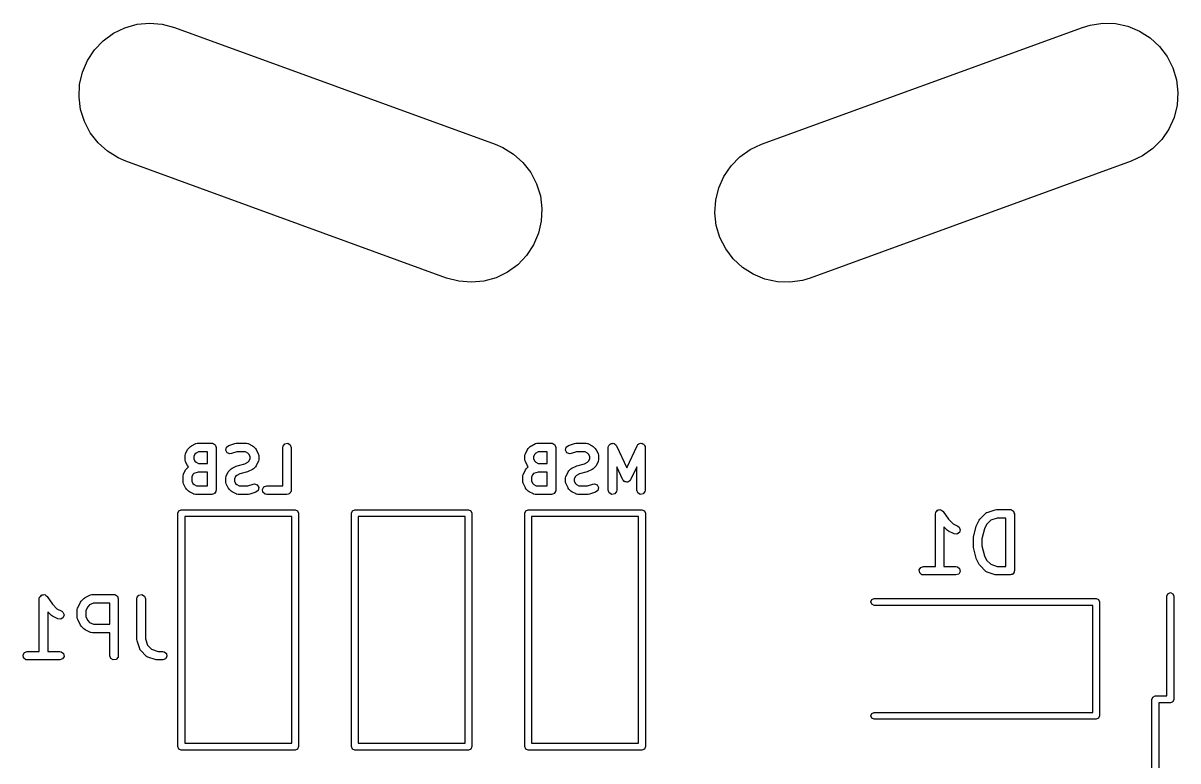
# Model space of a CAD drawing. Extents: x 15 to 417, y -164 to -100.
# Drawn here: x 141.76 to 162.06, y -149.37 to -136.41 of the extents above; entities that cross this region are included whole.
import ezdxf

# ---------------------------------------------------------------- set-up
doc = ezdxf.new("R2010")
doc.units = 0
doc.layers.add('BLACK', color=7, linetype='CONTINUOUS')

msp = doc.modelspace()

# ---------------------------------------------------------------- linework, layer by layer
at = {"layer": 'BLACK', "linetype": 'CONTINUOUS'}
for p, q in [((143.17, -136.717), (143.349, -136.586)), ((143.349, -136.586), (143.549, -136.489)), ((143.549, -136.489), (143.763, -136.429)), ((143.763, -136.429), (143.984, -136.408)), ((143.984, -136.408), (144.206, -136.426)), ((144.206, -136.426), (144.42, -136.483)), ((144.42, -136.483), (150.059, -138.535)), ((154.741, -138.535), (160.38, -136.483)), ((160.38, -136.483), (160.517, -136.442)), ((160.517, -136.442), (160.737, -136.41)), ((160.737, -136.41), (160.959, -136.417)), ((160.959, -136.417), (161.177, -136.464)), ((161.177, -136.464), (161.382, -136.548)), ((161.382, -136.548), (161.57, -136.668)), ((143.016, -136.878), (143.17, -136.717)), ((161.57, -136.668), (161.733, -136.818)), ((142.893, -137.063), (143.016, -136.878)), ((161.733, -136.818), (161.867, -136.996)), ((161.867, -136.996), (161.968, -137.194)), ((142.805, -137.268), (142.893, -137.063)), ((161.968, -137.194), (162.032, -137.407)), ((142.755, -137.484), (142.805, -137.268)), ((142.744, -137.706), (142.755, -137.484)), ((162.032, -137.407), (162.057, -137.627)), ((142.772, -137.926), (142.744, -137.706)), ((162.057, -137.627), (162.042, -137.849)), ((142.839, -138.138), (142.772, -137.926)), ((162.042, -137.849), (161.989, -138.065)), ((142.942, -138.335), (142.839, -138.138)), ((161.989, -138.065), (161.898, -138.268)), ((143.079, -138.51), (142.942, -138.335)), ((161.898, -138.268), (161.773, -138.451)), ((143.244, -138.659), (143.079, -138.51)), ((150.059, -138.535), (150.191, -138.592)), ((150.191, -138.592), (150.38, -138.709)), ((154.54, -138.63), (154.741, -138.535)), ((161.617, -138.61), (161.436, -138.738)), ((161.773, -138.451), (161.617, -138.61)), ((143.433, -138.776), (143.244, -138.659)), ((143.565, -138.833), (143.433, -138.776)), ((150.38, -138.709), (150.545, -138.858)), ((154.203, -138.917), (154.359, -138.758)), ((154.359, -138.758), (154.54, -138.63)), ((161.436, -138.738), (161.235, -138.833)), ((149.204, -140.885), (143.565, -138.833)), ((150.545, -138.858), (150.682, -139.033)), ((154.078, -139.1), (154.203, -138.917)), ((161.235, -138.833), (155.596, -140.885)), ((150.682, -139.033), (150.785, -139.23)), ((150.785, -139.23), (150.852, -139.442)), ((153.987, -139.303), (154.078, -139.1)), ((153.934, -139.519), (153.987, -139.303)), ((150.852, -139.442), (150.88, -139.662)), ((153.919, -139.741), (153.934, -139.519)), ((150.88, -139.662), (150.869, -139.884)), ((153.944, -139.961), (153.919, -139.741)), ((150.869, -139.884), (150.819, -140.1)), ((154.008, -140.174), (153.944, -139.961)), ((150.819, -140.1), (150.731, -140.305)), ((154.109, -140.372), (154.008, -140.174)), ((150.731, -140.305), (150.608, -140.49)), ((154.243, -140.55), (154.109, -140.372)), ((150.454, -140.651), (150.275, -140.782)), ((150.608, -140.49), (150.454, -140.651)), ((154.406, -140.7), (154.243, -140.55)), ((150.275, -140.782), (150.075, -140.879)), ((154.594, -140.82), (154.406, -140.7)), ((154.799, -140.904), (154.594, -140.82)), ((149.418, -140.942), (149.204, -140.885)), ((149.64, -140.96), (149.418, -140.942)), ((149.861, -140.939), (149.64, -140.96)), ((150.075, -140.879), (149.861, -140.939)), ((155.017, -140.951), (154.799, -140.904)), ((155.239, -140.958), (155.017, -140.951)), ((155.459, -140.926), (155.239, -140.958)), ((155.596, -140.885), (155.459, -140.926)), ((144.653, -143.899), (144.667, -143.881)), ((144.667, -143.881), (144.668, -143.88)), ((144.668, -143.88), (144.703, -143.844)), ((144.703, -143.844), (144.722, -143.831)), ((144.722, -143.831), (144.723, -143.83)), ((144.723, -143.83), (144.794, -143.794)), ((144.794, -143.794), (144.819, -143.787)), ((144.819, -143.787), (144.823, -143.788)), ((144.823, -143.788), (144.828, -143.786)), ((144.828, -143.786), (145.078, -143.786)), ((145.078, -143.786), (145.087, -143.788)), ((145.087, -143.788), (145.091, -143.787)), ((145.091, -143.787), (145.094, -143.789)), ((145.094, -143.789), (145.103, -143.791)), ((145.103, -143.791), (145.118, -143.803)), ((145.118, -143.803), (145.135, -143.813)), ((145.135, -143.813), (145.137, -143.819)), ((145.137, -143.819), (145.143, -143.824)), ((145.143, -143.824), (145.146, -143.843)), ((145.146, -143.843), (145.153, -143.861)), ((145.153, -143.861), (145.153, -144.611)), ((145.325, -143.908), (145.335, -143.858)), ((145.335, -143.858), (145.375, -143.826)), ((145.375, -143.826), (145.483, -143.79)), ((145.483, -143.79), (145.505, -143.787)), ((145.505, -143.787), (145.506, -143.786)), ((145.506, -143.786), (145.685, -143.786)), ((145.685, -143.786), (145.711, -143.791)), ((145.711, -143.791), (145.714, -143.794)), ((145.714, -143.794), (145.718, -143.794)), ((145.718, -143.794), (145.79, -143.83)), ((145.79, -143.83), (145.808, -143.843)), ((145.808, -143.843), (145.809, -143.844)), ((145.809, -143.844), (145.845, -143.88)), ((145.845, -143.88), (145.858, -143.898)), ((145.858, -143.898), (145.859, -143.899)), ((146.324, -143.861), (146.329, -143.836)), ((146.324, -144.536), (146.324, -143.861)), ((146.329, -143.836), (146.362, -143.796)), ((146.362, -143.796), (146.412, -143.787)), ((146.412, -143.787), (146.457, -143.813)), ((146.457, -143.813), (146.474, -143.861)), ((146.474, -143.861), (146.474, -144.611)), ((150.624, -143.899), (150.638, -143.881)), ((150.638, -143.881), (150.639, -143.88)), ((150.639, -143.88), (150.674, -143.844)), ((150.674, -143.844), (150.693, -143.831)), ((150.693, -143.831), (150.694, -143.83)), ((150.694, -143.83), (150.765, -143.794)), ((150.765, -143.794), (150.79, -143.787)), ((150.79, -143.787), (150.794, -143.788)), ((150.794, -143.788), (150.799, -143.786)), ((150.799, -143.786), (151.049, -143.786)), ((151.049, -143.786), (151.058, -143.788)), ((151.058, -143.788), (151.062, -143.787)), ((151.062, -143.787), (151.065, -143.789)), ((151.065, -143.789), (151.074, -143.791)), ((151.074, -143.791), (151.089, -143.803)), ((151.089, -143.803), (151.106, -143.813)), ((151.106, -143.813), (151.108, -143.819)), ((151.108, -143.819), (151.114, -143.824)), ((151.114, -143.824), (151.117, -143.843)), ((151.117, -143.843), (151.124, -143.861)), ((151.124, -143.861), (151.124, -144.611)), ((151.296, -143.908), (151.306, -143.858)), ((151.306, -143.858), (151.346, -143.826)), ((151.346, -143.826), (151.454, -143.79)), ((151.454, -143.79), (151.476, -143.787)), ((151.476, -143.787), (151.477, -143.786)), ((151.477, -143.786), (151.656, -143.786)), ((151.656, -143.786), (151.682, -143.791)), ((151.682, -143.791), (151.685, -143.794)), ((151.685, -143.794), (151.689, -143.794)), ((151.689, -143.794), (151.761, -143.83)), ((151.761, -143.83), (151.779, -143.843)), ((151.779, -143.843), (151.78, -143.844)), ((151.78, -143.844), (151.816, -143.88)), ((151.816, -143.88), (151.829, -143.898)), ((151.829, -143.898), (151.83, -143.899)), ((152.045, -143.861), (152.05, -143.836)), ((152.045, -144.611), (152.045, -143.861)), ((152.05, -143.836), (152.056, -143.828)), ((152.056, -143.828), (152.059, -143.818)), ((152.059, -143.818), (152.072, -143.809)), ((152.072, -143.809), (152.083, -143.796)), ((152.083, -143.796), (152.093, -143.795)), ((152.093, -143.795), (152.101, -143.789)), ((152.101, -143.789), (152.117, -143.79)), ((152.117, -143.79), (152.133, -143.787)), ((152.133, -143.787), (152.142, -143.792)), ((152.142, -143.792), (152.152, -143.793)), ((152.152, -143.793), (152.163, -143.805)), ((152.163, -143.805), (152.178, -143.813)), ((152.178, -143.813), (152.181, -143.822)), ((152.181, -143.822), (152.188, -143.83)), ((152.188, -143.83), (152.37, -144.22)), ((152.37, -144.22), (152.552, -143.83)), ((152.552, -143.83), (152.567, -143.808)), ((152.567, -143.808), (152.576, -143.804)), ((152.576, -143.804), (152.583, -143.796)), ((152.583, -143.796), (152.599, -143.793)), ((152.599, -143.793), (152.614, -143.787)), ((152.614, -143.787), (152.623, -143.789)), ((152.623, -143.789), (152.633, -143.787)), ((152.633, -143.787), (152.647, -143.796)), ((152.647, -143.796), (152.663, -143.8)), ((152.663, -143.8), (152.669, -143.808)), ((152.669, -143.808), (152.678, -143.813)), ((152.678, -143.813), (152.683, -143.828)), ((152.683, -143.828), (152.693, -143.842)), ((152.693, -143.842), (152.692, -143.852)), ((152.692, -143.852), (152.695, -143.861)), ((152.695, -143.861), (152.695, -144.611)), ((144.61, -144.004), (144.614, -143.978)), ((144.61, -144.076), (144.61, -144.004)), ((144.611, -144.08), (144.61, -144.076)), ((144.61, -144.084), (144.611, -144.08)), ((144.618, -144.109), (144.61, -144.084)), ((144.614, -143.978), (144.617, -143.975)), ((144.617, -143.975), (144.618, -143.971)), ((144.618, -143.971), (144.653, -143.899)), ((144.782, -143.977), (144.76, -144.022)), ((144.76, -144.022), (144.76, -144.058)), ((144.76, -144.058), (144.782, -144.103)), ((144.801, -143.959), (144.782, -143.977)), ((144.845, -143.936), (144.801, -143.959)), ((145.003, -143.936), (144.845, -143.936)), ((145.003, -144.143), (145.003, -143.936)), ((145.349, -143.953), (145.325, -143.908)), ((145.397, -143.972), (145.349, -143.953)), ((145.423, -143.968), (145.397, -143.972)), ((145.518, -143.936), (145.423, -143.968)), ((145.667, -143.936), (145.518, -143.936)), ((145.712, -143.959), (145.667, -143.936)), ((145.73, -143.977), (145.712, -143.959)), ((145.753, -144.022), (145.73, -143.977)), ((145.73, -144.103), (145.753, -144.058)), ((145.753, -144.058), (145.753, -144.022)), ((145.859, -143.899), (145.895, -143.971)), ((145.895, -143.971), (145.902, -143.996)), ((145.898, -144.101), (145.895, -144.105)), ((145.903, -144.076), (145.898, -144.101)), ((145.902, -143.996), (145.901, -144)), ((145.901, -144), (145.903, -144.004)), ((145.903, -144.004), (145.903, -144.076)), ((150.581, -144.004), (150.585, -143.978)), ((150.581, -144.076), (150.581, -144.004)), ((150.582, -144.08), (150.581, -144.076)), ((150.581, -144.084), (150.582, -144.08)), ((150.589, -144.109), (150.581, -144.084)), ((150.585, -143.978), (150.588, -143.975)), ((150.588, -143.975), (150.589, -143.971)), ((150.589, -143.971), (150.624, -143.899)), ((150.753, -143.977), (150.731, -144.022)), ((150.731, -144.022), (150.731, -144.058)), ((150.731, -144.058), (150.753, -144.103)), ((150.772, -143.959), (150.753, -143.977)), ((150.816, -143.936), (150.772, -143.959)), ((150.974, -143.936), (150.816, -143.936)), ((150.974, -144.143), (150.974, -143.936)), ((151.32, -143.953), (151.296, -143.908)), ((151.368, -143.972), (151.32, -143.953)), ((151.394, -143.968), (151.368, -143.972)), ((151.489, -143.936), (151.394, -143.968)), ((151.638, -143.936), (151.489, -143.936)), ((151.683, -143.959), (151.638, -143.936)), ((151.701, -143.977), (151.683, -143.959)), ((151.724, -144.022), (151.701, -143.977)), ((151.701, -144.103), (151.724, -144.058)), ((151.724, -144.058), (151.724, -144.022)), ((151.83, -143.899), (151.866, -143.971)), ((151.866, -143.971), (151.873, -143.996)), ((151.869, -144.101), (151.866, -144.105)), ((151.874, -144.076), (151.869, -144.101)), ((151.873, -143.996), (151.872, -144)), ((151.872, -144), (151.874, -144.004)), ((151.874, -144.004), (151.874, -144.076)), ((144.582, -144.328), (144.618, -144.256)), ((144.653, -144.181), (144.618, -144.109)), ((144.618, -144.256), (144.631, -144.238)), ((144.631, -144.238), (144.632, -144.237)), ((144.632, -144.237), (144.668, -144.201)), ((144.655, -144.182), (144.653, -144.181)), ((144.668, -144.2), (144.655, -144.182)), ((144.668, -144.201), (144.668, -144.2)), ((144.668, -144.201), (144.668, -144.201)), ((144.84, -144.293), (144.761, -144.32)), ((144.782, -144.103), (144.801, -144.121)), ((144.801, -144.121), (144.845, -144.143)), ((145.003, -144.293), (144.84, -144.293)), ((144.845, -144.143), (145.003, -144.143)), ((145.003, -144.536), (145.003, -144.293)), ((145.332, -144.363), (145.368, -144.292)), ((145.368, -144.292), (145.381, -144.274)), ((145.381, -144.274), (145.382, -144.273)), ((145.382, -144.273), (145.418, -144.237)), ((145.418, -144.237), (145.436, -144.224)), ((145.436, -144.224), (145.437, -144.223)), ((145.437, -144.223), (145.508, -144.187)), ((145.508, -144.187), (145.521, -144.183)), ((145.521, -144.183), (145.524, -144.181)), ((145.524, -144.181), (145.659, -144.148)), ((145.703, -144.291), (145.568, -144.325)), ((145.659, -144.148), (145.712, -144.121)), ((145.706, -144.289), (145.703, -144.291)), ((145.718, -144.286), (145.706, -144.289)), ((145.712, -144.121), (145.73, -144.103)), ((145.79, -144.25), (145.718, -144.286)), ((145.791, -144.249), (145.79, -144.25)), ((145.809, -144.236), (145.791, -144.249)), ((145.845, -144.2), (145.809, -144.236)), ((145.846, -144.199), (145.845, -144.2)), ((145.859, -144.181), (145.846, -144.199)), ((145.895, -144.109), (145.859, -144.181)), ((145.895, -144.105), (145.895, -144.109)), ((150.553, -144.328), (150.589, -144.256)), ((150.624, -144.181), (150.589, -144.109)), ((150.589, -144.256), (150.602, -144.238)), ((150.602, -144.238), (150.603, -144.237)), ((150.603, -144.237), (150.639, -144.201)), ((150.626, -144.182), (150.624, -144.181)), ((150.639, -144.2), (150.626, -144.182)), ((150.639, -144.201), (150.639, -144.2)), ((150.639, -144.201), (150.639, -144.201)), ((150.811, -144.293), (150.732, -144.32)), ((150.753, -144.103), (150.772, -144.121)), ((150.772, -144.121), (150.816, -144.143)), ((150.974, -144.293), (150.811, -144.293)), ((150.816, -144.143), (150.974, -144.143)), ((150.974, -144.536), (150.974, -144.293)), ((151.303, -144.363), (151.339, -144.292)), ((151.339, -144.292), (151.352, -144.274)), ((151.352, -144.274), (151.353, -144.273)), ((151.353, -144.273), (151.389, -144.237)), ((151.389, -144.237), (151.407, -144.224)), ((151.407, -144.224), (151.408, -144.223)), ((151.408, -144.223), (151.479, -144.187)), ((151.479, -144.187), (151.492, -144.183)), ((151.492, -144.183), (151.495, -144.181)), ((151.495, -144.181), (151.63, -144.148)), ((151.674, -144.291), (151.539, -144.325)), ((151.63, -144.148), (151.683, -144.121)), ((151.677, -144.289), (151.674, -144.291)), ((151.689, -144.286), (151.677, -144.289)), ((151.683, -144.121), (151.701, -144.103)), ((151.761, -144.25), (151.689, -144.286)), ((151.762, -144.249), (151.761, -144.25)), ((151.78, -144.236), (151.762, -144.249)), ((151.816, -144.2), (151.78, -144.236)), ((151.817, -144.199), (151.816, -144.2)), ((151.83, -144.181), (151.817, -144.199)), ((151.866, -144.109), (151.83, -144.181)), ((151.866, -144.105), (151.866, -144.109)), ((152.302, -144.429), (152.195, -144.199)), ((152.195, -144.199), (152.195, -144.611)), ((152.545, -144.199), (152.438, -144.429)), ((152.545, -144.611), (152.545, -144.199)), ((144.574, -144.361), (144.579, -144.336)), ((144.574, -144.468), (144.574, -144.361)), ((144.576, -144.473), (144.574, -144.468)), ((144.575, -144.477), (144.576, -144.473)), ((144.582, -144.502), (144.575, -144.477)), ((144.579, -144.336), (144.582, -144.332)), ((144.582, -144.332), (144.582, -144.328)), ((144.618, -144.573), (144.582, -144.502)), ((144.746, -144.334), (144.724, -144.379)), ((144.724, -144.379), (144.724, -144.451)), ((144.724, -144.451), (144.746, -144.495)), ((144.761, -144.32), (144.746, -144.334)), ((144.746, -144.495), (144.765, -144.514)), ((145.324, -144.397), (145.329, -144.371)), ((145.324, -144.468), (145.324, -144.397)), ((145.326, -144.473), (145.324, -144.468)), ((145.325, -144.477), (145.326, -144.473)), ((145.332, -144.502), (145.325, -144.477)), ((145.329, -144.371), (145.332, -144.368)), ((145.332, -144.368), (145.332, -144.363)), ((145.368, -144.573), (145.332, -144.502)), ((145.496, -144.37), (145.474, -144.415)), ((145.474, -144.415), (145.474, -144.451)), ((145.474, -144.451), (145.496, -144.495)), ((145.515, -144.351), (145.496, -144.37)), ((145.496, -144.495), (145.515, -144.514)), ((145.568, -144.325), (145.515, -144.351)), ((145.708, -144.536), (145.804, -144.504)), ((145.804, -144.504), (145.83, -144.501)), ((145.83, -144.501), (145.877, -144.519)), ((150.545, -144.361), (150.55, -144.336)), ((150.545, -144.468), (150.545, -144.361)), ((150.547, -144.473), (150.545, -144.468)), ((150.546, -144.477), (150.547, -144.473)), ((150.553, -144.502), (150.546, -144.477)), ((150.55, -144.336), (150.553, -144.332)), ((150.553, -144.332), (150.553, -144.328)), ((150.589, -144.573), (150.553, -144.502)), ((150.717, -144.334), (150.695, -144.379)), ((150.695, -144.379), (150.695, -144.451)), ((150.695, -144.451), (150.717, -144.495)), ((150.732, -144.32), (150.717, -144.334)), ((150.717, -144.495), (150.736, -144.514)), ((151.295, -144.397), (151.3, -144.371)), ((151.295, -144.468), (151.295, -144.397)), ((151.297, -144.473), (151.295, -144.468)), ((151.296, -144.477), (151.297, -144.473)), ((151.303, -144.502), (151.296, -144.477)), ((151.3, -144.371), (151.303, -144.368)), ((151.303, -144.368), (151.303, -144.363)), ((151.339, -144.573), (151.303, -144.502)), ((151.467, -144.37), (151.445, -144.415)), ((151.445, -144.415), (151.445, -144.451)), ((151.445, -144.451), (151.467, -144.495)), ((151.486, -144.351), (151.467, -144.37)), ((151.467, -144.495), (151.486, -144.514)), ((151.539, -144.325), (151.486, -144.351)), ((151.679, -144.536), (151.775, -144.504)), ((151.775, -144.504), (151.801, -144.501)), ((151.801, -144.501), (151.848, -144.519)), ((152.316, -144.442), (152.302, -144.429)), ((152.327, -144.458), (152.316, -144.442)), ((152.334, -144.46), (152.327, -144.458)), ((152.338, -144.465), (152.334, -144.46)), ((152.358, -144.467), (152.338, -144.465)), ((152.377, -144.472), (152.358, -144.467)), ((152.383, -144.469), (152.377, -144.472)), ((152.39, -144.469), (152.383, -144.469)), ((152.406, -144.458), (152.39, -144.469)), ((152.423, -144.45), (152.406, -144.458)), ((152.429, -144.442), (152.423, -144.45)), ((152.432, -144.44), (152.429, -144.442)), ((152.438, -144.429), (152.432, -144.437)), ((152.432, -144.437), (152.432, -144.44)), ((144.619, -144.575), (144.618, -144.573)), ((144.632, -144.593), (144.619, -144.575)), ((144.668, -144.629), (144.632, -144.593)), ((144.669, -144.629), (144.668, -144.629)), ((144.687, -144.643), (144.669, -144.629)), ((144.758, -144.678), (144.687, -144.643)), ((144.763, -144.679), (144.758, -144.678)), ((144.766, -144.682), (144.763, -144.679)), ((144.765, -144.514), (144.81, -144.536)), ((144.792, -144.686), (144.766, -144.682)), ((145.078, -144.686), (144.792, -144.686)), ((144.81, -144.536), (145.003, -144.536)), ((145.096, -144.68), (145.078, -144.686)), ((145.115, -144.676), (145.096, -144.68)), ((145.12, -144.671), (145.115, -144.676)), ((145.126, -144.669), (145.12, -144.671)), ((145.136, -144.652), (145.126, -144.669)), ((145.148, -144.637), (145.136, -144.652)), ((145.15, -144.627), (145.148, -144.637)), ((145.152, -144.624), (145.15, -144.627)), ((145.153, -144.611), (145.151, -144.621)), ((145.151, -144.621), (145.152, -144.624)), ((145.369, -144.575), (145.368, -144.573)), ((145.382, -144.593), (145.369, -144.575)), ((145.418, -144.629), (145.382, -144.593)), ((145.419, -144.629), (145.418, -144.629)), ((145.437, -144.643), (145.419, -144.629)), ((145.508, -144.678), (145.437, -144.643)), ((145.513, -144.679), (145.508, -144.678)), ((145.516, -144.682), (145.513, -144.679)), ((145.515, -144.514), (145.56, -144.536)), ((145.542, -144.686), (145.516, -144.682)), ((145.721, -144.686), (145.542, -144.686)), ((145.56, -144.536), (145.708, -144.536)), ((145.722, -144.686), (145.721, -144.686)), ((145.744, -144.682), (145.722, -144.686)), ((145.851, -144.647), (145.744, -144.682)), ((145.892, -144.615), (145.851, -144.647)), ((145.877, -144.519), (145.902, -144.565)), ((145.902, -144.565), (145.892, -144.615)), ((145.968, -144.598), (145.994, -144.554)), ((145.977, -144.649), (145.968, -144.598)), ((146.016, -144.682), (145.977, -144.649)), ((145.994, -144.554), (146.042, -144.536)), ((146.042, -144.686), (146.016, -144.682)), ((146.042, -144.536), (146.324, -144.536)), ((146.399, -144.686), (146.042, -144.686)), ((146.417, -144.68), (146.399, -144.686)), ((146.437, -144.676), (146.417, -144.68)), ((146.441, -144.671), (146.437, -144.676)), ((146.447, -144.669), (146.441, -144.671)), ((146.457, -144.652), (146.447, -144.669)), ((146.47, -144.637), (146.457, -144.652)), ((146.471, -144.627), (146.47, -144.637)), ((146.473, -144.624), (146.471, -144.627)), ((146.474, -144.611), (146.472, -144.621)), ((146.472, -144.621), (146.473, -144.624)), ((150.59, -144.575), (150.589, -144.573)), ((150.603, -144.593), (150.59, -144.575)), ((150.639, -144.629), (150.603, -144.593)), ((150.64, -144.629), (150.639, -144.629)), ((150.658, -144.643), (150.64, -144.629)), ((150.729, -144.678), (150.658, -144.643)), ((150.734, -144.679), (150.729, -144.678)), ((150.737, -144.682), (150.734, -144.679)), ((150.736, -144.514), (150.781, -144.536)), ((150.763, -144.686), (150.737, -144.682)), ((151.049, -144.686), (150.763, -144.686)), ((150.781, -144.536), (150.974, -144.536)), ((151.067, -144.68), (151.049, -144.686)), ((151.086, -144.676), (151.067, -144.68)), ((151.091, -144.671), (151.086, -144.676)), ((151.097, -144.669), (151.091, -144.671)), ((151.107, -144.652), (151.097, -144.669)), ((151.119, -144.637), (151.107, -144.652)), ((151.121, -144.627), (151.119, -144.637)), ((151.123, -144.624), (151.121, -144.627)), ((151.124, -144.611), (151.122, -144.621)), ((151.122, -144.621), (151.123, -144.624)), ((151.34, -144.575), (151.339, -144.573)), ((151.353, -144.593), (151.34, -144.575)), ((151.389, -144.629), (151.353, -144.593)), ((151.39, -144.629), (151.389, -144.629)), ((151.408, -144.643), (151.39, -144.629)), ((151.479, -144.678), (151.408, -144.643)), ((151.484, -144.679), (151.479, -144.678)), ((151.487, -144.682), (151.484, -144.679)), ((151.486, -144.514), (151.531, -144.536)), ((151.513, -144.686), (151.487, -144.682)), ((151.692, -144.686), (151.513, -144.686)), ((151.531, -144.536), (151.679, -144.536)), ((151.693, -144.686), (151.692, -144.686)), ((151.715, -144.682), (151.693, -144.686)), ((151.822, -144.647), (151.715, -144.682)), ((151.863, -144.615), (151.822, -144.647)), ((151.848, -144.519), (151.873, -144.565)), ((151.873, -144.565), (151.863, -144.615)), ((152.063, -144.659), (152.045, -144.611)), ((152.107, -144.685), (152.063, -144.659)), ((152.158, -144.676), (152.107, -144.685)), ((152.191, -144.637), (152.158, -144.676)), ((152.195, -144.611), (152.191, -144.637)), ((152.563, -144.659), (152.545, -144.611)), ((152.607, -144.685), (152.563, -144.659)), ((152.658, -144.676), (152.607, -144.685)), ((152.691, -144.637), (152.658, -144.676)), ((152.695, -144.611), (152.691, -144.637)), ((144.482, -145.016), (144.5, -144.974)), ((144.482, -149.116), (144.482, -145.016)), ((144.5, -144.974), (144.542, -144.956)), ((144.542, -144.956), (146.542, -144.956)), ((144.602, -145.076), (144.602, -149.056)), ((146.482, -145.076), (144.602, -145.076)), ((146.482, -149.056), (146.482, -145.076)), ((146.542, -144.956), (146.584, -144.974)), ((146.584, -144.974), (146.602, -145.016)), ((146.602, -145.016), (146.602, -149.116)), ((147.53, -145.016), (147.548, -144.974)), ((147.53, -149.116), (147.53, -145.016)), ((147.548, -144.974), (147.59, -144.956)), ((147.59, -144.956), (149.59, -144.956)), ((147.65, -145.076), (147.65, -149.056)), ((149.53, -145.076), (147.65, -145.076)), ((149.53, -149.056), (149.53, -145.076)), ((149.59, -144.956), (149.632, -144.974)), ((149.632, -144.974), (149.65, -145.016)), ((149.65, -145.016), (149.65, -149.116)), ((150.578, -145.016), (150.596, -144.974)), ((150.578, -149.116), (150.578, -145.016)), ((150.596, -144.974), (150.638, -144.956)), ((150.638, -144.956), (152.638, -144.956)), ((150.698, -145.076), (150.698, -149.056)), ((152.578, -145.076), (150.698, -145.076)), ((152.578, -149.056), (152.578, -145.076)), ((152.638, -144.956), (152.68, -144.974)), ((152.68, -144.974), (152.698, -145.016)), ((152.698, -145.016), (152.698, -149.116)), ((157.795, -145.026), (157.8, -145.001)), ((157.795, -145.951), (157.795, -145.026)), ((157.8, -145.001), (157.802, -144.997)), ((157.802, -144.997), (157.803, -144.993)), ((157.803, -144.993), (157.819, -144.978)), ((157.819, -144.978), (157.832, -144.961)), ((157.832, -144.961), (157.837, -144.961)), ((157.837, -144.961), (157.84, -144.958)), ((157.84, -144.958), (157.862, -144.956)), ((157.862, -144.956), (157.883, -144.953)), ((157.883, -144.953), (157.887, -144.955)), ((157.887, -144.955), (157.891, -144.954)), ((157.891, -144.954), (157.909, -144.967)), ((157.909, -144.967), (157.927, -144.978)), ((157.927, -144.978), (157.929, -144.982)), ((157.929, -144.982), (157.932, -144.985)), ((157.932, -144.985), (158.024, -145.121)), ((158.578, -145.118), (158.579, -145.116)), ((158.579, -145.116), (158.674, -145.021)), ((158.674, -145.021), (158.695, -145.006)), ((158.695, -145.006), (158.7, -145.006)), ((158.7, -145.006), (158.703, -145.003)), ((158.703, -145.003), (158.846, -144.955)), ((158.882, -145.101), (158.768, -145.14)), ((158.846, -144.955), (158.868, -144.952)), ((158.868, -144.952), (158.87, -144.951)), ((158.87, -144.951), (159.108, -144.951)), ((159.033, -145.101), (158.882, -145.101)), ((159.033, -145.951), (159.033, -145.101)), ((159.108, -144.951), (159.118, -144.953)), ((159.118, -144.953), (159.121, -144.953)), ((159.121, -144.953), (159.124, -144.954)), ((159.124, -144.954), (159.134, -144.956)), ((159.134, -144.956), (159.149, -144.968)), ((159.149, -144.968), (159.166, -144.978)), ((159.166, -144.978), (159.168, -144.985)), ((159.168, -144.985), (159.173, -144.989)), ((159.173, -144.989), (159.176, -145.008)), ((159.176, -145.008), (159.183, -145.026)), ((159.183, -145.026), (159.183, -146.026)), ((158.007, -145.318), (157.945, -145.255)), ((157.945, -145.255), (157.945, -145.951)), ((158.009, -145.318), (158.007, -145.318)), ((158.027, -145.332), (158.009, -145.318)), ((158.024, -145.121), (158.105, -145.203)), ((158.105, -145.203), (158.189, -145.245)), ((158.189, -145.245), (158.21, -145.261)), ((158.21, -145.261), (158.231, -145.308)), ((158.231, -145.308), (158.216, -145.357)), ((158.464, -145.437), (158.512, -145.246)), ((158.512, -145.246), (158.517, -145.234)), ((158.517, -145.231), (158.565, -145.136)), ((158.517, -145.234), (158.517, -145.231)), ((158.565, -145.136), (158.578, -145.118)), ((158.655, -145.291), (158.612, -145.464)), ((158.694, -145.214), (158.655, -145.291)), ((158.768, -145.14), (158.694, -145.214)), ((158.122, -145.379), (158.027, -145.332)), ((158.173, -145.385), (158.122, -145.379)), ((158.216, -145.357), (158.173, -145.385)), ((158.462, -145.455), (158.464, -145.44)), ((158.462, -145.598), (158.462, -145.455)), ((158.464, -145.44), (158.464, -145.437)), ((158.612, -145.464), (158.612, -145.589)), ((158.463, -145.601), (158.462, -145.598)), ((158.464, -145.616), (158.463, -145.601)), ((158.512, -145.806), (158.464, -145.616)), ((158.612, -145.589), (158.655, -145.762)), ((158.514, -145.809), (158.512, -145.806)), ((158.517, -145.822), (158.514, -145.809)), ((158.565, -145.917), (158.517, -145.822)), ((158.566, -145.918), (158.565, -145.917)), ((158.579, -145.937), (158.566, -145.918)), ((158.655, -145.762), (158.694, -145.839)), ((158.694, -145.839), (158.768, -145.913)), ((158.768, -145.913), (158.882, -145.951)), ((157.51, -146.013), (157.536, -145.969)), ((157.519, -146.064), (157.51, -146.013)), ((157.559, -146.097), (157.519, -146.064)), ((157.536, -145.969), (157.584, -145.951)), ((157.584, -146.101), (157.559, -146.097)), ((157.584, -145.951), (157.795, -145.951)), ((158.156, -146.101), (157.584, -146.101)), ((157.945, -145.951), (158.156, -145.951)), ((158.156, -145.951), (158.181, -145.956)), ((158.204, -146.084), (158.156, -146.101)), ((158.181, -145.956), (158.221, -145.989)), ((158.23, -146.039), (158.204, -146.084)), ((158.221, -145.989), (158.23, -146.039)), ((158.674, -146.032), (158.579, -145.937)), ((158.678, -146.034), (158.674, -146.032)), ((158.681, -146.038), (158.678, -146.034)), ((158.703, -146.05), (158.681, -146.038)), ((158.846, -146.098), (158.703, -146.05)), ((158.848, -146.097), (158.846, -146.098)), ((158.87, -146.101), (158.848, -146.097)), ((159.108, -146.101), (158.87, -146.101)), ((158.882, -145.951), (159.033, -145.951)), ((159.126, -146.095), (159.108, -146.101)), ((159.146, -146.091), (159.126, -146.095)), ((159.15, -146.086), (159.146, -146.091)), ((159.156, -146.084), (159.15, -146.086)), ((159.166, -146.067), (159.156, -146.084)), ((159.179, -146.052), (159.166, -146.067)), ((159.18, -146.042), (159.179, -146.052)), ((159.182, -146.039), (159.18, -146.042)), ((159.183, -146.026), (159.181, -146.036)), ((159.181, -146.036), (159.182, -146.039)), ((142.046, -146.518), (142.051, -146.493)), ((142.046, -147.443), (142.046, -146.518)), ((142.051, -146.493), (142.053, -146.489)), ((142.053, -146.489), (142.054, -146.485)), ((142.054, -146.485), (142.07, -146.47)), ((142.07, -146.47), (142.084, -146.453)), ((142.084, -146.453), (142.088, -146.453)), ((142.088, -146.453), (142.091, -146.45)), ((142.091, -146.45), (142.113, -146.448)), ((142.113, -146.448), (142.134, -146.445)), ((142.134, -146.445), (142.138, -146.447)), ((142.138, -146.447), (142.142, -146.446)), ((142.142, -146.446), (142.16, -146.459)), ((142.16, -146.459), (142.178, -146.47)), ((142.178, -146.47), (142.18, -146.474)), ((142.18, -146.474), (142.183, -146.477)), ((142.183, -146.477), (142.275, -146.613)), ((142.782, -146.561), (142.83, -146.513)), ((142.83, -146.513), (142.848, -146.5)), ((142.848, -146.5), (142.849, -146.499)), ((142.849, -146.499), (142.945, -146.451)), ((142.945, -146.451), (142.97, -146.444)), ((142.97, -146.444), (142.974, -146.445)), ((142.974, -146.445), (142.978, -146.443)), ((142.978, -146.443), (143.359, -146.443)), ((143.359, -146.443), (143.369, -146.445)), ((143.369, -146.445), (143.372, -146.445)), ((143.372, -146.445), (143.375, -146.446)), ((143.375, -146.446), (143.385, -146.448)), ((143.385, -146.448), (143.4, -146.46)), ((143.4, -146.46), (143.417, -146.47)), ((143.417, -146.47), (143.419, -146.477)), ((143.419, -146.477), (143.424, -146.481)), ((143.424, -146.481), (143.427, -146.5)), ((143.427, -146.5), (143.434, -146.518)), ((143.434, -146.518), (143.434, -147.518)), ((143.76, -146.518), (143.765, -146.493)), ((143.76, -147.233), (143.76, -146.518)), ((143.765, -146.493), (143.798, -146.453)), ((143.798, -146.453), (143.848, -146.445)), ((143.848, -146.445), (143.893, -146.47)), ((143.893, -146.47), (143.91, -146.518)), ((143.91, -146.518), (143.91, -147.22)), ((156.66, -146.574), (156.678, -146.532)), ((156.678, -146.532), (156.72, -146.514)), ((156.72, -146.514), (160.62, -146.514)), ((160.62, -146.514), (160.662, -146.532)), ((160.662, -146.532), (160.68, -146.574)), ((161.864, -146.471), (161.881, -146.429)), ((161.864, -148.226), (161.864, -146.471)), ((161.881, -146.429), (161.924, -146.411)), ((161.924, -146.411), (161.966, -146.429)), ((161.966, -146.429), (161.984, -146.471)), ((161.984, -146.471), (161.984, -148.286)), ((142.275, -146.613), (142.356, -146.695)), ((142.356, -146.695), (142.44, -146.737)), ((142.44, -146.737), (142.461, -146.753)), ((142.713, -146.709), (142.717, -146.683)), ((142.713, -146.852), (142.713, -146.709)), ((142.717, -146.683), (142.72, -146.68)), ((142.72, -146.68), (142.721, -146.675)), ((142.721, -146.675), (142.768, -146.58)), ((142.768, -146.58), (142.782, -146.562)), ((142.782, -146.562), (142.782, -146.561)), ((142.897, -146.658), (142.863, -146.727)), ((142.863, -146.727), (142.863, -146.834)), ((142.927, -146.628), (142.897, -146.658)), ((142.996, -146.593), (142.927, -146.628)), ((143.284, -146.593), (142.996, -146.593)), ((143.284, -146.967), (143.284, -146.593)), ((156.678, -146.616), (156.66, -146.574)), ((156.72, -146.634), (156.678, -146.616)), ((160.56, -146.634), (156.72, -146.634)), ((160.56, -148.514), (160.56, -146.634)), ((160.68, -146.574), (160.68, -148.574)), ((142.258, -146.81), (142.196, -146.747)), ((142.196, -146.747), (142.196, -147.443)), ((142.26, -146.81), (142.258, -146.81)), ((142.278, -146.824), (142.26, -146.81)), ((142.373, -146.871), (142.278, -146.824)), ((142.424, -146.877), (142.373, -146.871)), ((142.467, -146.849), (142.424, -146.877)), ((142.461, -146.753), (142.482, -146.8)), ((142.482, -146.8), (142.467, -146.849)), ((142.714, -146.856), (142.713, -146.852)), ((142.713, -146.86), (142.714, -146.856)), ((142.721, -146.885), (142.713, -146.86)), ((142.768, -146.98), (142.721, -146.885)), ((142.863, -146.834), (142.897, -146.903)), ((142.897, -146.903), (142.927, -146.933)), ((142.927, -146.933), (142.996, -146.967)), ((142.769, -146.982), (142.768, -146.98)), ((142.782, -147), (142.769, -146.982)), ((142.83, -147.048), (142.782, -147)), ((142.831, -147.048), (142.83, -147.048)), ((142.849, -147.062), (142.831, -147.048)), ((142.945, -147.109), (142.849, -147.062)), ((142.949, -147.11), (142.945, -147.109)), ((142.953, -147.113), (142.949, -147.11)), ((142.978, -147.117), (142.953, -147.113)), ((143.284, -147.117), (142.978, -147.117)), ((142.996, -146.967), (143.284, -146.967)), ((143.284, -147.518), (143.284, -147.117)), ((143.761, -147.234), (143.76, -147.233)), ((143.764, -147.256), (143.761, -147.234)), ((143.812, -147.399), (143.764, -147.256)), ((143.91, -147.22), (143.949, -147.335)), ((143.949, -147.335), (144.019, -147.405)), ((141.761, -147.505), (141.787, -147.461)), ((141.77, -147.556), (141.761, -147.505)), ((141.787, -147.461), (141.835, -147.443)), ((141.835, -147.443), (142.046, -147.443)), ((142.196, -147.443), (142.407, -147.443)), ((142.407, -147.443), (142.432, -147.448)), ((142.432, -147.448), (142.472, -147.481)), ((142.481, -147.531), (142.455, -147.576)), ((142.472, -147.481), (142.481, -147.531)), ((143.302, -147.567), (143.284, -147.518)), ((143.43, -147.544), (143.397, -147.583)), ((143.434, -147.518), (143.43, -147.544)), ((143.815, -147.403), (143.812, -147.399)), ((143.815, -147.407), (143.815, -147.403)), ((143.83, -147.429), (143.815, -147.407)), ((143.925, -147.524), (143.83, -147.429)), ((143.929, -147.526), (143.925, -147.524)), ((143.932, -147.53), (143.929, -147.526)), ((143.954, -147.542), (143.932, -147.53)), ((144.097, -147.59), (143.954, -147.542)), ((144.019, -147.405), (144.133, -147.443)), ((144.133, -147.443), (144.216, -147.443)), ((144.216, -147.443), (144.242, -147.448)), ((144.242, -147.448), (144.281, -147.481)), ((144.29, -147.531), (144.264, -147.576)), ((144.281, -147.481), (144.29, -147.531)), ((141.81, -147.589), (141.77, -147.556)), ((141.835, -147.593), (141.81, -147.589)), ((142.407, -147.593), (141.835, -147.593)), ((142.455, -147.576), (142.407, -147.593)), ((143.346, -147.592), (143.302, -147.567)), ((143.397, -147.583), (143.346, -147.592)), ((144.099, -147.589), (144.097, -147.59)), ((144.121, -147.593), (144.099, -147.589)), ((144.216, -147.593), (144.121, -147.593)), ((144.264, -147.576), (144.216, -147.593)), ((161.599, -148.286), (161.616, -148.244)), ((161.599, -156.006), (161.599, -148.286)), ((161.616, -148.244), (161.659, -148.226)), ((161.659, -148.226), (161.864, -148.226)), ((161.924, -148.346), (161.719, -148.346)), ((161.719, -148.346), (161.719, -155.946)), ((161.966, -148.328), (161.924, -148.346)), ((161.984, -148.286), (161.966, -148.328)), ((156.66, -148.574), (156.678, -148.532)), ((156.678, -148.532), (156.72, -148.514)), ((156.72, -148.514), (160.56, -148.514)), ((156.678, -148.616), (156.66, -148.574)), ((156.72, -148.634), (156.678, -148.616)), ((160.62, -148.634), (156.72, -148.634)), ((160.662, -148.616), (160.62, -148.634)), ((160.68, -148.574), (160.662, -148.616)), ((144.5, -149.158), (144.482, -149.116)), ((144.542, -149.176), (144.5, -149.158)), ((144.602, -149.056), (146.482, -149.056)), ((146.584, -149.158), (146.542, -149.176)), ((146.602, -149.116), (146.584, -149.158)), ((147.548, -149.158), (147.53, -149.116)), ((147.59, -149.176), (147.548, -149.158)), ((147.65, -149.056), (149.53, -149.056)), ((149.632, -149.158), (149.59, -149.176)), ((149.65, -149.116), (149.632, -149.158)), ((150.596, -149.158), (150.578, -149.116)), ((150.638, -149.176), (150.596, -149.158)), ((150.698, -149.056), (152.578, -149.056)), ((152.68, -149.158), (152.638, -149.176)), ((152.698, -149.116), (152.68, -149.158)), ((146.542, -149.176), (144.542, -149.176)), ((149.59, -149.176), (147.59, -149.176)), ((152.638, -149.176), (150.638, -149.176))]:
    msp.add_line(p, q, dxfattribs=at)

doc.saveas('drawing.dxf')
